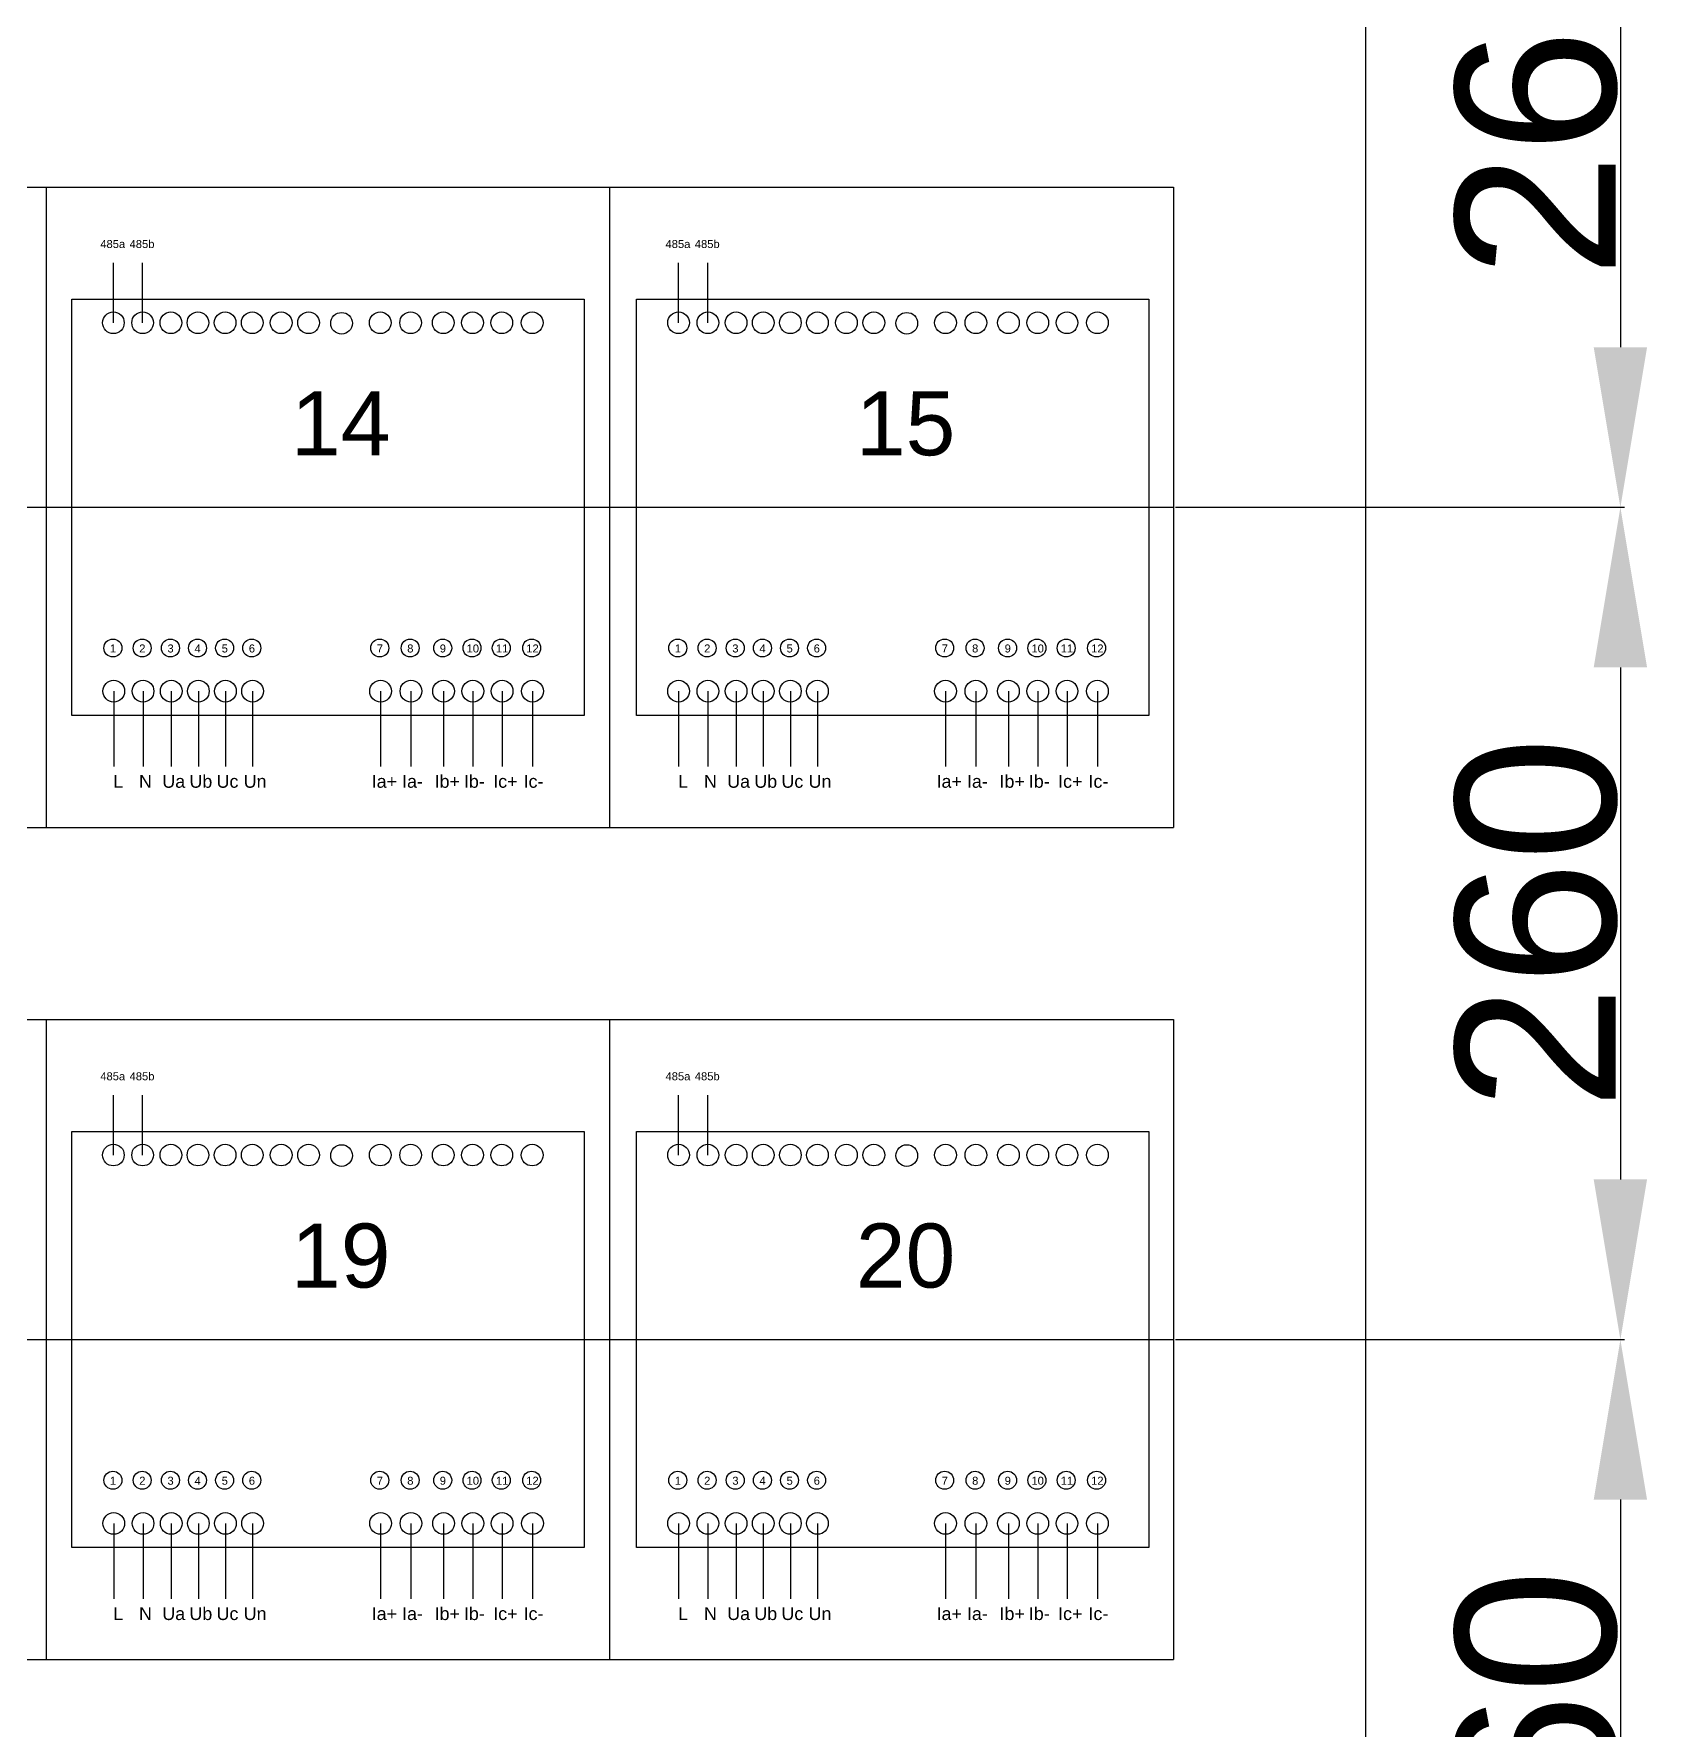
# Model space of a CAD drawing. Header units: millimetres. Extents: x 4250 to 10506, y 600 to 2800.
# Drawn here: x 4888 to 5392, y 1588 to 2118 of the extents above; entities that cross this region are included whole.
import ezdxf

# ---------------------------------------------------------------- set-up
doc = ezdxf.new("R2010")
doc.units = ezdxf.units.MM
doc.styles.get("Standard").update_dxf_attribs({"font": 'arial.ttf'})
doc.dimstyles.new('ISO-25', dxfattribs={"dimtxt": 2.5, "dimasz": 2.5, "dimexe": 1.25, "dimexo": 0.625, "dimtad": 1, "dimtxsty": 'Standard', "dimcen": 2.5, "dimadec": 0, "dimazin": 0, "dimtfac": 1, "dimtmove": 0, "dimatfit": 3, "dimfxl": 1, "dimarcsym": 0})

# ---------------------------------------------------------------- blocks, each defined once
blk = doc.blocks.new('*D6')
at = {"color": 0, "lineweight": -2, "transparency": 16777216}
for p, q in [((5244.35, 2229.81), (5384.56, 2229.81)), ((5383.31, 2179.81), (5383.31, 2019.81)), ((5244.35, 1969.81), (5384.56, 1969.81))]:
    blk.add_line(p, q, dxfattribs=at)
at = {"color": 0, "transparency": 16777216}
for points in [[(5374.98, 2179.81), (5391.64, 2179.81), (5383.31, 2229.81)], [(5374.98, 2019.81), (5391.64, 2019.81), (5383.31, 1969.81)]]:
    blk.add_solid(points, dxfattribs=at)
at = {"layer": 'Defpoints', "color": 0, "transparency": 16777216}
for p in [(5243.73, 2229.81), (5243.73, 1969.81), (5383.31, 1969.81)]:
    blk.add_point(p, dxfattribs=at)
at = {"color": 0, "transparency": 16777216, "insert": (5357.16, 2099.81), "char_height": 50, "attachment_point": 5, "rotation": 90}
blk.add_mtext('260', dxfattribs=at)
blk = doc.blocks.new('*D7')
at = {"color": 0, "lineweight": -2, "transparency": 16777216}
for p, q in [((5244.35, 1969.81), (5384.56, 1969.81)), ((5383.31, 1919.81), (5383.31, 1759.81)), ((5244.35, 1709.81), (5384.56, 1709.81))]:
    blk.add_line(p, q, dxfattribs=at)
at = {"color": 0, "transparency": 16777216}
for points in [[(5374.98, 1919.81), (5391.64, 1919.81), (5383.31, 1969.81)], [(5374.98, 1759.81), (5391.64, 1759.81), (5383.31, 1709.81)]]:
    blk.add_solid(points, dxfattribs=at)
at = {"layer": 'Defpoints', "color": 0, "transparency": 16777216}
for p in [(5243.73, 1969.81), (5243.73, 1709.81), (5383.31, 1709.81)]:
    blk.add_point(p, dxfattribs=at)
at = {"color": 0, "transparency": 16777216, "insert": (5357.16, 1839.81), "char_height": 50, "attachment_point": 5, "rotation": 90}
blk.add_mtext('260', dxfattribs=at)
blk = doc.blocks.new('*D8')
at = {"color": 0, "lineweight": -2, "transparency": 16777216}
for p, q in [((5244.35, 1709.81), (5384.56, 1709.81)), ((5383.31, 1659.81), (5383.31, 1499.81)), ((5244.35, 1449.81), (5384.56, 1449.81))]:
    blk.add_line(p, q, dxfattribs=at)
at = {"color": 0, "transparency": 16777216}
for points in [[(5374.98, 1659.81), (5391.64, 1659.81), (5383.31, 1709.81)], [(5374.98, 1499.81), (5391.64, 1499.81), (5383.31, 1449.81)]]:
    blk.add_solid(points, dxfattribs=at)
at = {"layer": 'Defpoints', "color": 0, "transparency": 16777216}
for p in [(5243.73, 1709.81), (5243.73, 1449.81), (5383.31, 1449.81)]:
    blk.add_point(p, dxfattribs=at)
at = {"color": 0, "transparency": 16777216, "insert": (5357.16, 1579.81), "char_height": 50, "attachment_point": 5, "rotation": 90}
blk.add_mtext('260', dxfattribs=at)

msp = doc.modelspace()

# ---------------------------------------------------------------- linework, layer by layer
for p, q in [((5303.727, 2799.808), (5303.727, 599.808)), ((4363.727, 2069.808), (5243.727, 2069.808)), ((4891.727, 1869.808), (4891.727, 2069.808)), ((5067.727, 1869.808), (5067.727, 2069.808)), ((5243.727, 2069.808), (5243.727, 1869.808)), ((4912.628, 2027.452), (4912.628, 2046.142)), ((4921.777, 2027.452), (4921.777, 2046.142)), ((5089.162, 2027.452), (5089.162, 2046.142)), ((5098.311, 2027.452), (5098.311, 2046.142)), ((4899.641, 1904.808), (4899.641, 2034.808)), ((4899.641, 2034.808), (5059.641, 2034.808)), ((5059.641, 2034.808), (5059.641, 1904.808)), ((5076.053, 1904.808), (5076.053, 2034.808)), ((5076.053, 2034.808), (5236.053, 2034.808)), ((5236.053, 2034.808), (5236.053, 1904.808)), ((4891.727, 1919.808), (4891.727, 2019.808)), ((5067.727, 1919.808), (5067.727, 2019.808)), ((4363.727, 1969.808), (5243.727, 1969.808)), ((4912.736, 1912.362), (4912.736, 1888.782)), ((4921.885, 1912.362), (4921.885, 1888.782)), ((4930.696, 1912.362), (4930.696, 1888.782)), ((4939.167, 1912.362), (4939.167, 1888.782)), ((4947.639, 1912.362), (4947.639, 1888.782)), ((4956.11, 1912.362), (4956.11, 1888.782)), ((4996.096, 1912.362), (4996.096, 1888.782)), ((5005.584, 1912.362), (5005.584, 1888.782)), ((5015.749, 1912.362), (5015.749, 1888.782)), ((5024.899, 1912.362), (5024.899, 1888.782)), ((5034.048, 1912.362), (5034.048, 1888.782)), ((5043.536, 1912.362), (5043.536, 1888.782)), ((5089.162, 1912.362), (5089.162, 1888.782)), ((5098.311, 1912.362), (5098.311, 1888.782)), ((5107.122, 1912.362), (5107.122, 1888.782)), ((5115.593, 1912.362), (5115.593, 1888.782)), ((5124.065, 1912.362), (5124.065, 1888.782)), ((5132.536, 1912.362), (5132.536, 1888.782)), ((5172.521, 1912.362), (5172.521, 1888.782)), ((5182.01, 1912.362), (5182.01, 1888.782)), ((5192.175, 1912.362), (5192.175, 1888.782)), ((5201.324, 1912.362), (5201.324, 1888.782)), ((5210.474, 1912.362), (5210.474, 1888.782)), ((5219.962, 1912.362), (5219.962, 1888.782)), ((5059.641, 1904.808), (4899.641, 1904.808)), ((5236.053, 1904.808), (5076.053, 1904.808)), ((4363.727, 1869.808), (5243.727, 1869.808)), ((4363.727, 1809.808), (5243.727, 1809.808)), ((4891.727, 1609.808), (4891.727, 1809.808)), ((5067.727, 1609.808), (5067.727, 1809.808)), ((5243.727, 1809.808), (5243.727, 1609.808)), ((4912.628, 1767.452), (4912.628, 1786.142)), ((4921.777, 1767.452), (4921.777, 1786.142)), ((5089.162, 1767.452), (5089.162, 1786.142)), ((5098.311, 1767.452), (5098.311, 1786.142)), ((4899.641, 1644.808), (4899.641, 1774.808)), ((4899.641, 1774.808), (5059.641, 1774.808)), ((5059.641, 1774.808), (5059.641, 1644.808)), ((5076.053, 1644.808), (5076.053, 1774.808)), ((5076.053, 1774.808), (5236.053, 1774.808)), ((5236.053, 1774.808), (5236.053, 1644.808)), ((4891.727, 1659.808), (4891.727, 1759.808)), ((5067.727, 1659.808), (5067.727, 1759.808)), ((4363.727, 1709.808), (5243.727, 1709.808)), ((4912.736, 1652.362), (4912.736, 1628.782)), ((4921.885, 1652.362), (4921.885, 1628.782)), ((4930.696, 1652.362), (4930.696, 1628.782)), ((4939.167, 1652.362), (4939.167, 1628.782)), ((4947.639, 1652.362), (4947.639, 1628.782)), ((4956.11, 1652.362), (4956.11, 1628.782)), ((4996.096, 1652.362), (4996.096, 1628.782)), ((5005.584, 1652.362), (5005.584, 1628.782)), ((5015.749, 1652.362), (5015.749, 1628.782)), ((5024.899, 1652.362), (5024.899, 1628.782)), ((5034.048, 1652.362), (5034.048, 1628.782)), ((5043.536, 1652.362), (5043.536, 1628.782)), ((5089.162, 1652.362), (5089.162, 1628.782)), ((5098.311, 1652.362), (5098.311, 1628.782)), ((5107.122, 1652.362), (5107.122, 1628.782)), ((5115.593, 1652.362), (5115.593, 1628.782)), ((5124.065, 1652.362), (5124.065, 1628.782)), ((5132.536, 1652.362), (5132.536, 1628.782)), ((5172.521, 1652.362), (5172.521, 1628.782)), ((5182.01, 1652.362), (5182.01, 1628.782)), ((5192.175, 1652.362), (5192.175, 1628.782)), ((5201.324, 1652.362), (5201.324, 1628.782)), ((5210.474, 1652.362), (5210.474, 1628.782)), ((5219.962, 1652.362), (5219.962, 1628.782)), ((5059.641, 1644.808), (4899.641, 1644.808)), ((5236.053, 1644.808), (5076.053, 1644.808)), ((4363.727, 1609.808), (5243.727, 1609.808))]:
    msp.add_line(p, q)
for centre, radius in [((4912.628, 2027.452), 3.389), ((4921.777, 2027.452), 3.389), ((4930.587, 2027.452), 3.389), ((4939.059, 2027.452), 3.389), ((4947.53, 2027.452), 3.389), ((4956.002, 2027.452), 3.389), ((4965.033, 2027.452), 3.389), ((4973.61, 2027.452), 3.389), ((4983.903, 2027.28), 3.389), ((4995.987, 2027.452), 3.389), ((5005.475, 2027.452), 3.389), ((5015.641, 2027.452), 3.389), ((5024.79, 2027.452), 3.389), ((5033.939, 2027.452), 3.389), ((5043.427, 2027.452), 3.389), ((5089.162, 2027.452), 3.389), ((5098.311, 2027.452), 3.389), ((5107.122, 2027.452), 3.389), ((5115.593, 2027.452), 3.389), ((5124.065, 2027.452), 3.389), ((5132.536, 2027.452), 3.389), ((5141.567, 2027.452), 3.389), ((5150.145, 2027.452), 3.389), ((5160.438, 2027.28), 3.389), ((5172.521, 2027.452), 3.389), ((5182.01, 2027.452), 3.389), ((5192.175, 2027.452), 3.389), ((5201.324, 2027.452), 3.389), ((5210.474, 2027.452), 3.389), ((5219.962, 2027.452), 3.389), ((4912.479, 1925.846), 2.807), ((4921.628, 1925.846), 2.807), ((4930.438, 1925.846), 2.807), ((4938.91, 1925.846), 2.807), ((4947.381, 1925.846), 2.807), ((4955.853, 1925.846), 2.807), ((4995.838, 1925.846), 2.807), ((5005.326, 1925.846), 2.807), ((5015.492, 1925.846), 2.807), ((5024.641, 1925.846), 2.807), ((5033.79, 1925.846), 2.807), ((5043.278, 1925.846), 2.807), ((5088.905, 1925.846), 2.807), ((5098.054, 1925.846), 2.807), ((5106.864, 1925.846), 2.807), ((5115.336, 1925.846), 2.807), ((5123.807, 1925.846), 2.807), ((5132.279, 1925.846), 2.807), ((5172.264, 1925.846), 2.807), ((5181.752, 1925.846), 2.807), ((5191.918, 1925.846), 2.807), ((5201.067, 1925.846), 2.807), ((5210.216, 1925.846), 2.807), ((5219.704, 1925.846), 2.807), ((4912.736, 1912.362), 3.389), ((4921.885, 1912.362), 3.389), ((4930.696, 1912.362), 3.389), ((4939.167, 1912.362), 3.389), ((4947.639, 1912.362), 3.389), ((4956.11, 1912.362), 3.389), ((4996.096, 1912.362), 3.389), ((5005.584, 1912.362), 3.389), ((5015.749, 1912.362), 3.389), ((5024.899, 1912.362), 3.389), ((5034.048, 1912.362), 3.389), ((5043.536, 1912.362), 3.389), ((5089.162, 1912.362), 3.389), ((5098.311, 1912.362), 3.389), ((5107.122, 1912.362), 3.389), ((5115.593, 1912.362), 3.389), ((5124.065, 1912.362), 3.389), ((5132.536, 1912.362), 3.389), ((5172.521, 1912.362), 3.389), ((5182.01, 1912.362), 3.389), ((5192.175, 1912.362), 3.389), ((5201.324, 1912.362), 3.389), ((5210.474, 1912.362), 3.389), ((5219.962, 1912.362), 3.389), ((4912.628, 1767.452), 3.389), ((4921.777, 1767.452), 3.389), ((4930.587, 1767.452), 3.389), ((4939.059, 1767.452), 3.389), ((4947.53, 1767.452), 3.389), ((4956.002, 1767.452), 3.389), ((4965.033, 1767.452), 3.389), ((4973.61, 1767.452), 3.389), ((4983.903, 1767.28), 3.389), ((4995.987, 1767.452), 3.389), ((5005.475, 1767.452), 3.389), ((5015.641, 1767.452), 3.389), ((5024.79, 1767.452), 3.389), ((5033.939, 1767.452), 3.389), ((5043.427, 1767.452), 3.389), ((5089.162, 1767.452), 3.389), ((5098.311, 1767.452), 3.389), ((5107.122, 1767.452), 3.389), ((5115.593, 1767.452), 3.389), ((5124.065, 1767.452), 3.389), ((5132.536, 1767.452), 3.389), ((5141.567, 1767.452), 3.389), ((5150.145, 1767.452), 3.389), ((5160.438, 1767.28), 3.389), ((5172.521, 1767.452), 3.389), ((5182.01, 1767.452), 3.389), ((5192.175, 1767.452), 3.389), ((5201.324, 1767.452), 3.389), ((5210.474, 1767.452), 3.389), ((5219.962, 1767.452), 3.389), ((4912.479, 1665.846), 2.807), ((4921.628, 1665.846), 2.807), ((4930.438, 1665.846), 2.807), ((4938.91, 1665.846), 2.807), ((4947.381, 1665.846), 2.807), ((4955.853, 1665.846), 2.807), ((4995.838, 1665.846), 2.807), ((5005.326, 1665.846), 2.807), ((5015.492, 1665.846), 2.807), ((5024.641, 1665.846), 2.807), ((5033.79, 1665.846), 2.807), ((5043.278, 1665.846), 2.807), ((5088.905, 1665.846), 2.807), ((5098.054, 1665.846), 2.807), ((5106.864, 1665.846), 2.807), ((5115.336, 1665.846), 2.807), ((5123.807, 1665.846), 2.807), ((5132.279, 1665.846), 2.807), ((5172.264, 1665.846), 2.807), ((5181.752, 1665.846), 2.807), ((5191.918, 1665.846), 2.807), ((5201.067, 1665.846), 2.807), ((5210.216, 1665.846), 2.807), ((5219.704, 1665.846), 2.807), ((4912.736, 1652.362), 3.389), ((4921.885, 1652.362), 3.389), ((4930.696, 1652.362), 3.389), ((4939.167, 1652.362), 3.389), ((4947.639, 1652.362), 3.389), ((4956.11, 1652.362), 3.389), ((4996.096, 1652.362), 3.389), ((5005.584, 1652.362), 3.389), ((5015.749, 1652.362), 3.389), ((5024.899, 1652.362), 3.389), ((5034.048, 1652.362), 3.389), ((5043.536, 1652.362), 3.389), ((5089.162, 1652.362), 3.389), ((5098.311, 1652.362), 3.389), ((5107.122, 1652.362), 3.389), ((5115.593, 1652.362), 3.389), ((5124.065, 1652.362), 3.389), ((5132.536, 1652.362), 3.389), ((5172.521, 1652.362), 3.389), ((5182.01, 1652.362), 3.389), ((5192.175, 1652.362), 3.389), ((5201.324, 1652.362), 3.389), ((5210.474, 1652.362), 3.389), ((5219.962, 1652.362), 3.389)]:
    msp.add_circle(centre, radius)

# ---------------------------------------------------------------- texts
at = {"attachment_point": 1}
for s, width, insert, char_height in [('485a', 6.08527, (4908.545, 2053.305), 2.5), ('485b', 6.08527, (4917.694, 2053.305), 2.5), ('485a', 6.08527, (5085.079, 2053.305), 2.5), ('485b', 6.08527, (5094.228, 2053.305), 2.5), ('14', 33.94934, (4968.112, 2006.051), 20), ('15', 33.94934, (5144.524, 2006.051), 20), ('1', 3.30507, (4911.56, 1926.954), 2.5), ('2', 3.30507, (4920.709, 1926.954), 2.5), ('3', 3.30507, (4929.52, 1926.954), 2.5), ('4', 3.30507, (4937.991, 1926.954), 2.5), ('5', 3.30507, (4946.463, 1926.954), 2.5), ('6', 3.30507, (4954.934, 1926.954), 2.5), ('7', 3.30507, (4994.919, 1926.954), 2.5), ('8', 3.30507, (5004.407, 1926.954), 2.5), ('9', 3.30507, (5014.573, 1926.954), 2.5), ('10', 3.30507, (5022.946, 1926.954), 2.5), ('11', 3.30507, (5032.095, 1926.954), 2.5), ('12', 3.30507, (5041.583, 1926.954), 2.5), ('1', 3.30507, (5087.986, 1926.954), 2.5), ('2', 3.30507, (5097.135, 1926.954), 2.5), ('3', 3.30507, (5105.946, 1926.954), 2.5), ('4', 3.30507, (5114.417, 1926.954), 2.5), ('5', 3.30507, (5122.888, 1926.954), 2.5), ('6', 3.30507, (5131.36, 1926.954), 2.5), ('7', 3.30507, (5171.345, 1926.954), 2.5), ('8', 3.30507, (5180.833, 1926.954), 2.5), ('9', 3.30507, (5190.999, 1926.954), 2.5), ('10', 3.30507, (5199.372, 1926.954), 2.5), ('11', 3.30507, (5208.521, 1926.954), 2.5), ('12', 3.30507, (5218.009, 1926.954), 2.5), ('Ub', 6.08527, (4936.384, 1886.183), 4), ('Ib+', 6.08527, (5012.966, 1886.183), 4), ('Ib-', 6.08527, (5022.115, 1886.183), 4), ('Ub', 6.08527, (5112.81, 1886.183), 4), ('Ib+', 6.08527, (5189.392, 1886.183), 4), ('Ib-', 6.08527, (5198.541, 1886.183), 4), ('L', 6.08527, (4912.595, 1886.183), 4), ('N', 6.08527, (4920.644, 1886.183), 4), ('Ua', 6.08527, (4927.912, 1886.183), 4), ('Uc', 6.08527, (4944.855, 1886.183), 4), ('Un', 6.08527, (4953.327, 1886.183), 4), ('Ia+', 6.08527, (4993.312, 1886.183), 4), ('Ia-', 6.08527, (5002.8, 1886.183), 4), ('Ic+', 6.08527, (5031.264, 1886.183), 4), ('Ic-', 6.08527, (5040.752, 1886.183), 4), ('L', 6.08527, (5089.021, 1886.183), 4), ('N', 6.08527, (5097.069, 1886.183), 4), ('Ua', 6.08527, (5104.338, 1886.183), 4), ('Uc', 6.08527, (5121.281, 1886.183), 4), ('Un', 6.08527, (5129.753, 1886.183), 4), ('Ia+', 6.08527, (5169.738, 1886.183), 4), ('Ia-', 6.08527, (5179.226, 1886.183), 4), ('Ic+', 6.08527, (5207.69, 1886.183), 4), ('Ic-', 6.08527, (5217.178, 1886.183), 4), ('485a', 6.08527, (4908.545, 1793.305), 2.5), ('485b', 6.08527, (4917.694, 1793.305), 2.5), ('485a', 6.08527, (5085.079, 1793.305), 2.5), ('485b', 6.08527, (5094.228, 1793.305), 2.5), ('19', 33.94934, (4968.112, 1746.051), 20), ('20', 33.94934, (5144.524, 1746.051), 20), ('1', 3.30507, (4911.56, 1666.954), 2.5), ('2', 3.30507, (4920.709, 1666.954), 2.5), ('3', 3.30507, (4929.52, 1666.954), 2.5), ('4', 3.30507, (4937.991, 1666.954), 2.5), ('5', 3.30507, (4946.463, 1666.954), 2.5), ('6', 3.30507, (4954.934, 1666.954), 2.5), ('7', 3.30507, (4994.919, 1666.954), 2.5), ('8', 3.30507, (5004.407, 1666.954), 2.5), ('9', 3.30507, (5014.573, 1666.954), 2.5), ('10', 3.30507, (5022.946, 1666.954), 2.5), ('11', 3.30507, (5032.095, 1666.954), 2.5), ('12', 3.30507, (5041.583, 1666.954), 2.5), ('1', 3.30507, (5087.986, 1666.954), 2.5), ('2', 3.30507, (5097.135, 1666.954), 2.5), ('3', 3.30507, (5105.946, 1666.954), 2.5), ('4', 3.30507, (5114.417, 1666.954), 2.5), ('5', 3.30507, (5122.888, 1666.954), 2.5), ('6', 3.30507, (5131.36, 1666.954), 2.5), ('7', 3.30507, (5171.345, 1666.954), 2.5), ('8', 3.30507, (5180.833, 1666.954), 2.5), ('9', 3.30507, (5190.999, 1666.954), 2.5), ('10', 3.30507, (5199.372, 1666.954), 2.5), ('11', 3.30507, (5208.521, 1666.954), 2.5), ('12', 3.30507, (5218.009, 1666.954), 2.5), ('L', 6.08527, (4912.595, 1626.183), 4), ('N', 6.08527, (4920.644, 1626.183), 4), ('Ua', 6.08527, (4927.912, 1626.183), 4), ('Ub', 6.08527, (4936.384, 1626.183), 4), ('Uc', 6.08527, (4944.855, 1626.183), 4), ('Un', 6.08527, (4953.327, 1626.183), 4), ('Ia+', 6.08527, (4993.312, 1626.183), 4), ('Ia-', 6.08527, (5002.8, 1626.183), 4), ('Ib+', 6.08527, (5012.966, 1626.183), 4), ('Ib-', 6.08527, (5022.115, 1626.183), 4), ('Ic+', 6.08527, (5031.264, 1626.183), 4), ('Ic-', 6.08527, (5040.752, 1626.183), 4), ('L', 6.08527, (5089.021, 1626.183), 4), ('N', 6.08527, (5097.069, 1626.183), 4), ('Ua', 6.08527, (5104.338, 1626.183), 4), ('Ub', 6.08527, (5112.81, 1626.183), 4), ('Uc', 6.08527, (5121.281, 1626.183), 4), ('Un', 6.08527, (5129.753, 1626.183), 4), ('Ia+', 6.08527, (5169.738, 1626.183), 4), ('Ia-', 6.08527, (5179.226, 1626.183), 4), ('Ib+', 6.08527, (5189.392, 1626.183), 4), ('Ib-', 6.08527, (5198.541, 1626.183), 4), ('Ic+', 6.08527, (5207.69, 1626.183), 4), ('Ic-', 6.08527, (5217.178, 1626.183), 4)]:
    msp.add_mtext_dynamic_manual_height_columns(s, width=width, gutter_width=12.5, heights=[0], dxfattribs=dict(at, insert=insert, char_height=char_height))

# ---------------------------------------------------------------- dimensions: what is measured, and where the dimension line sits
at = {"color": 3}
for base, p1, p2, picture, middle in [((5383.311, 1969.808), (5243.727, 2229.808), (5243.727, 1969.808), '*D6', (5357.158, 2099.808)), ((5383.311, 1709.808), (5243.727, 1969.808), (5243.727, 1709.808), '*D7', (5357.158, 1839.808)), ((5383.311, 1449.808), (5243.727, 1709.808), (5243.727, 1449.808), '*D8', (5357.158, 1579.808))]:
    dim = msp.add_linear_dim(base=base, p1=p1, p2=p2, angle=90, dimstyle='ISO-25', override={"dimtxt": 50, "dimasz": 50, "dimtmove": 1}, dxfattribs=at)
    dim.commit()
    dim.dimension.update_dxf_attribs({"geometry": picture, "text_midpoint": middle})

doc.saveas('drawing.dxf')
